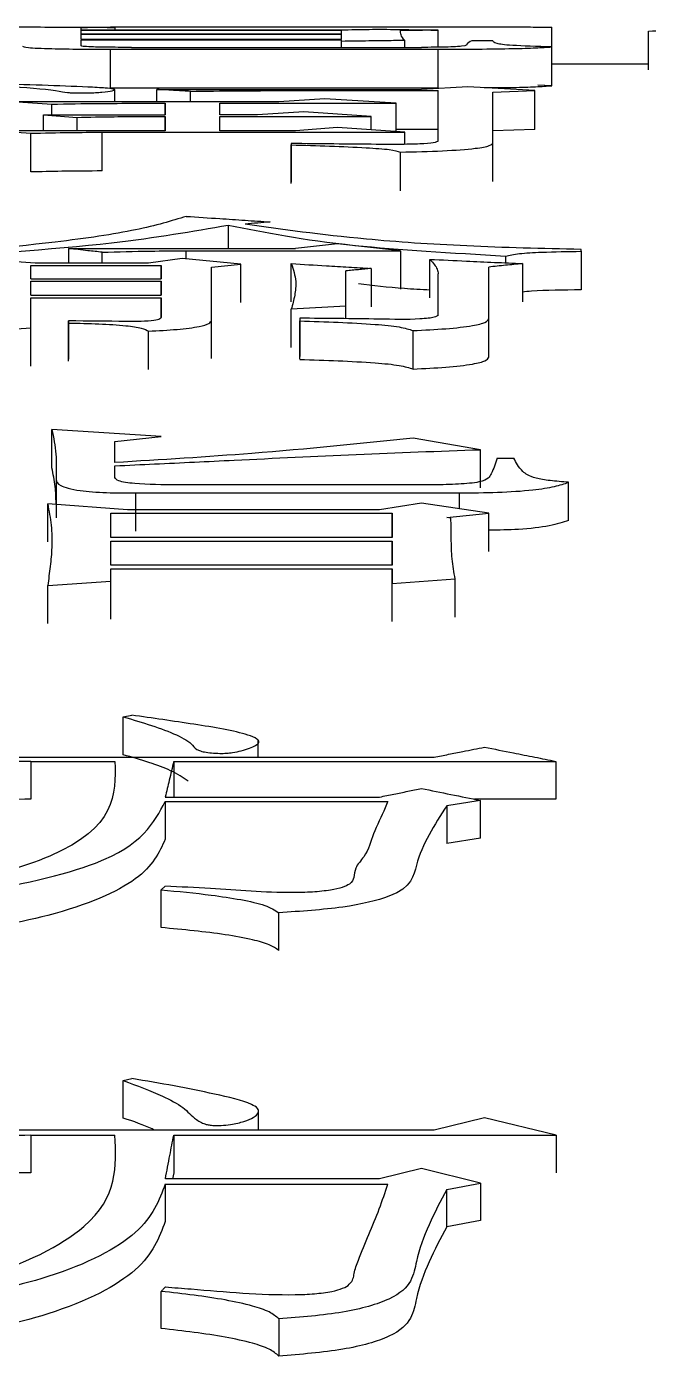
# Model space of a CAD drawing. Header units: millimetres. Extents: x 6533 to 7793, y 6972 to 7863.
# Drawn here: x 6872.032 to 6873.633, y 7323.214 to 7326.644 of the extents above; entities that cross this region are included whole.
import ezdxf

# ---------------------------------------------------------------- set-up
doc = ezdxf.new("R2010")
doc.units = ezdxf.units.MM

msp = doc.modelspace()

# ---------------------------------------------------------------- linework, layer by layer
at = {"color": 7, "linetype": 'Continuous', "lineweight": 25}
for p, q in [((6872.1728, 7326.6359), (6872.1728, 7326.6414)), ((6872.1728, 7326.6359), (6872.8327, 7326.6359)), ((6872.1728, 7326.635), (6872.8435, 7326.635)), ((6872.1729, 7326.6257), (6872.1728, 7326.635)), ((6872.1729, 7326.6257), (6872.8435, 7326.6257)), ((6872.1729, 7326.6245), (6872.8435, 7326.6245)), ((6872.1729, 7326.6119), (6872.1729, 7326.6245)), ((6872.1729, 7326.6119), (6872.8435, 7326.6119)), ((6872.2485, 7326.6441), (6873.0923, 7326.6441)), ((6872.2485, 7326.6423), (6872.2485, 7326.6441)), ((6872.2594, 7326.6423), (6872.2594, 7326.6359)), ((6872.8435, 7326.6257), (6872.8435, 7326.635)), ((6872.8435, 7326.6257), (6872.8435, 7326.635)), ((6872.8435, 7326.6119), (6872.8435, 7326.6245)), ((6872.8435, 7326.6119), (6872.8435, 7326.6245)), ((6873.0923, 7326.5913), (6873.0923, 7326.6352)), ((6873.3844, 7326.5919), (6873.3844, 7326.6424)), ((6873.6332, 7326.5329), (6873.6332, 7326.6329)), ((6872.1729, 7326.6104), (6872.8435, 7326.6104)), ((6872.1729, 7326.5949), (6872.1729, 7326.6104)), ((6872.2486, 7326.5861), (6873.0923, 7326.5861)), ((6872.2486, 7326.4862), (6872.2486, 7326.5861)), ((6872.3027, 7326.5908), (6873.0493, 7326.5908)), ((6872.8435, 7326.6063), (6872.8435, 7326.6104)), ((6872.8435, 7326.5908), (6872.8435, 7326.6104)), ((6872.8435, 7326.5908), (6872.8435, 7326.6063)), ((6873.0058, 7326.5908), (6873.0058, 7326.6085)), ((6873.0923, 7326.4862), (6873.0923, 7326.5861)), ((6873.233, 7326.6079), (6873.1789, 7326.6079)), ((6873.3844, 7326.492), (6873.3844, 7326.5919)), ((6873.6332, 7326.5479), (6873.3844, 7326.5479)), ((6873.0923, 7326.4862), (6872.2486, 7326.4862)), ((6872.2598, 7326.4504), (6872.2598, 7326.482)), ((6872.3676, 7326.4827), (6873.0491, 7326.4827)), ((6872.3676, 7326.4504), (6872.3676, 7326.4827)), ((6872.4541, 7326.4504), (6872.4541, 7326.4775)), ((6872.6705, 7326.4794), (6873.0924, 7326.4794)), ((6873.1681, 7326.4896), (6873.0491, 7326.4827)), ((6873.0924, 7326.3494), (6873.0924, 7326.4794)), ((6873.3412, 7326.4794), (6873.1681, 7326.4896)), ((6873.233, 7326.4755), (6873.3412, 7326.4794)), ((6873.233, 7326.3451), (6873.233, 7326.4755)), ((6873.3844, 7326.492), (6873.3483, 7326.4934)), ((6872.0106, 7326.4504), (6872.0972, 7326.4447)), ((6872.6813, 7326.4504), (6872.0106, 7326.4504)), ((6872.0972, 7326.4168), (6872.0972, 7326.4447)), ((6872.3135, 7326.4469), (6872.3892, 7326.4469)), ((6872.3892, 7326.4469), (6872.3893, 7326.4168)), ((6872.3892, 7326.4168), (6872.3892, 7326.4469)), ((6872.5299, 7326.4469), (6872.9842, 7326.4468)), ((6872.5299, 7326.4168), (6872.5299, 7326.4469)), ((6872.8003, 7326.458), (6872.6813, 7326.4504)), ((6872.9842, 7326.4468), (6872.8003, 7326.458)), ((6872.0756, 7326.4168), (6872.1621, 7326.4107)), ((6872.0756, 7326.4168), (6872.3893, 7326.4168)), ((6872.0756, 7326.3764), (6872.0756, 7326.4168)), ((6872.1621, 7326.3764), (6872.1621, 7326.4107)), ((6872.3352, 7326.413), (6872.3893, 7326.413)), ((6872.3893, 7326.413), (6872.3893, 7326.3764)), ((6872.3893, 7326.3764), (6872.3893, 7326.413)), ((6872.6272, 7326.4168), (6872.5299, 7326.4168)), ((6872.5299, 7326.413), (6872.9193, 7326.4129)), ((6872.5299, 7326.3764), (6872.5299, 7326.413)), ((6872.7462, 7326.425), (6872.6272, 7326.4168)), ((6872.9193, 7326.4129), (6872.7462, 7326.425)), ((6872.9193, 7326.3784), (6872.9193, 7326.4129)), ((6871.9566, 7326.3764), (6872.0431, 7326.3698)), ((6872.3893, 7326.3764), (6871.9566, 7326.3764)), ((6872.227, 7326.3723), (6873.0058, 7326.3723)), ((6872.227, 7326.2727), (6872.227, 7326.3723)), ((6872.7246, 7326.3764), (6872.5299, 7326.3764)), ((6872.8328, 7326.3846), (6872.7246, 7326.3764)), ((6873.0058, 7326.3723), (6872.8328, 7326.3846)), ((6873.0924, 7326.3796), (6872.9842, 7326.3796)), ((6873.0058, 7326.3414), (6873.0058, 7326.3723)), ((6873.3412, 7326.3796), (6873.233, 7326.3757)), ((6872.7138, 7326.3434), (6872.7138, 7326.3399)), ((6872.7138, 7326.3434), (6872.7138, 7326.244)), ((6872.7138, 7326.2405), (6872.7138, 7326.3399)), ((6873.233, 7326.2455), (6873.233, 7326.3451)), ((6872.1405, 7326.0731), (6872.7246, 7326.0731)), ((6872.1405, 7326.0731), (6872.1405, 7326.0354)), ((6872.227, 7326.0354), (6872.227, 7326.0635)), ((6872.4434, 7326.0671), (6872.9951, 7326.0671)), ((6872.4434, 7326.0466), (6872.4434, 7326.0671)), ((6872.8328, 7326.085), (6872.7246, 7326.0731)), ((6872.9951, 7326.0671), (6872.8328, 7326.085)), ((6873.4602, 7326.0659), (6873.4602, 7326.0707)), ((6873.4602, 7326.0659), (6873.4602, 7325.9671)), ((6872.054, 7326.0354), (6871.9025, 7326.0465)), ((6872.0432, 7326.0292), (6872.3785, 7326.0292)), ((6872.0432, 7325.9953), (6872.0432, 7326.0292)), ((6872.346, 7326.0354), (6872.054, 7326.0354)), ((6872.4326, 7326.0477), (6872.346, 7326.0354)), ((6872.3785, 7326.0292), (6872.3785, 7325.9953)), ((6872.3785, 7325.9953), (6872.3785, 7326.0292)), ((6872.584, 7326.0329), (6872.4326, 7326.0477)), ((6872.5083, 7326.0255), (6872.584, 7326.0329)), ((6872.7138, 7325.9355), (6872.7138, 7326.0342)), ((6873.0708, 7325.9465), (6873.0708, 7326.0452)), ((6873.2655, 7326.0538), (6873.2655, 7326.0362)), ((6872.0432, 7325.9953), (6872.3785, 7325.9953)), ((6872.5083, 7325.8881), (6872.5083, 7326.0255)), ((6872.8545, 7325.9248), (6872.8545, 7326.0155)), ((6873.0924, 7325.9018), (6873.0924, 7326.008)), ((6873.0924, 7325.9088), (6873.0924, 7326.008)), ((6873.2223, 7325.8922), (6873.2222, 7326.0255)), ((6872.0432, 7325.9889), (6872.3785, 7325.9889)), ((6872.0432, 7325.9526), (6872.0432, 7325.9889)), ((6872.3785, 7325.9526), (6872.3785, 7325.9889)), ((6872.3785, 7325.9889), (6872.3785, 7325.9526)), ((6872.0432, 7325.9526), (6872.3785, 7325.9526)), ((6872.0432, 7325.946), (6872.3785, 7325.946)), ((6872.0432, 7325.8688), (6872.0432, 7325.946)), ((6872.3785, 7325.946), (6872.3785, 7325.8964)), ((6872.3785, 7325.8963), (6872.3785, 7325.946)), ((6872.8545, 7325.8923), (6872.8545, 7325.9248)), ((6872.7138, 7325.8182), (6872.7138, 7325.9167)), ((6872.7355, 7325.8936), (6872.7355, 7325.8868)), ((6872.7355, 7325.8936), (6872.7355, 7325.7951)), ((6873.2223, 7325.7932), (6873.2223, 7325.8922)), ((6871.8917, 7325.859), (6872.0432, 7325.8688)), ((6872.1405, 7325.8813), (6872.1405, 7325.8868)), ((6872.1405, 7325.8868), (6872.1405, 7325.7883)), ((6872.1405, 7325.7828), (6872.1405, 7325.8813)), ((6872.3461, 7325.762), (6872.3461, 7325.8604)), ((6872.5083, 7325.7897), (6872.5083, 7325.8881)), ((6872.7355, 7325.7883), (6872.7355, 7325.8868)), ((6872.3785, 7325.5895), (6872.0973, 7325.6072)), ((6872.2595, 7325.5765), (6872.3785, 7325.5895)), ((6873.2006, 7325.5552), (6873.0276, 7325.5846)), ((6872.2595, 7325.5221), (6872.2595, 7325.5765)), ((6872.2595, 7325.4834), (6872.2595, 7325.5137)), ((6873.2439, 7325.5337), (6873.2872, 7325.5337)), ((6872.1081, 7325.4783), (6872.1081, 7325.3798)), ((6873.0816, 7325.4646), (6872.4218, 7325.4646)), ((6873.4278, 7325.3733), (6873.4278, 7325.4715)), ((6872.292, 7325.4005), (6872.0865, 7325.4162)), ((6872.1077, 7325.4385), (6872.1081, 7325.4284)), ((6872.3136, 7325.444), (6873.1466, 7325.444)), ((6872.3136, 7325.3456), (6872.3136, 7325.444)), ((6873.0492, 7325.418), (6872.941, 7325.4005)), ((6873.2223, 7325.3917), (6873.0492, 7325.418)), ((6873.1466, 7325.4032), (6873.1466, 7325.444)), ((6872.2487, 7325.3917), (6872.9735, 7325.3917)), ((6872.2487, 7325.3292), (6872.2487, 7325.3917)), ((6872.941, 7325.4005), (6872.292, 7325.4005)), ((6872.9735, 7325.3292), (6872.9735, 7325.3917)), ((6872.9735, 7325.3917), (6872.9735, 7325.3292)), ((6873.1141, 7325.3811), (6873.2223, 7325.3917)), ((6873.1249, 7325.3793), (6873.1141, 7325.3811)), ((6872.9735, 7325.3292), (6872.2487, 7325.3292)), ((6872.2487, 7325.3202), (6872.9735, 7325.3202)), ((6872.2487, 7325.2579), (6872.2487, 7325.3202)), ((6872.9735, 7325.2579), (6872.9735, 7325.3202)), ((6872.9735, 7325.3202), (6872.9735, 7325.2579)), ((6872.9735, 7325.2579), (6872.2487, 7325.2579)), ((6872.2487, 7325.2486), (6872.9735, 7325.2486)), ((6872.2487, 7325.2168), (6872.2487, 7325.2486)), ((6872.9735, 7325.2486), (6872.9735, 7325.2112)), ((6872.0865, 7325.2055), (6872.2487, 7325.2168)), ((6872.0865, 7325.1076), (6872.0865, 7325.2055)), ((6872.9735, 7325.2112), (6873.1358, 7325.2225)), ((6872.9735, 7325.1131), (6872.9735, 7325.2112)), ((6872.2812, 7324.8679), (6872.3029, 7324.8721)), ((6872.6289, 7324.7638), (6872.6289, 7324.8074)), ((6871.7404, 7324.7638), (6873.0817, 7324.7638)), ((6872.0432, 7324.753), (6872.2596, 7324.753)), ((6872.0432, 7324.753), (6872.0432, 7324.6555)), ((6872.411, 7324.753), (6873.3954, 7324.753)), ((6872.411, 7324.753), (6872.411, 7324.6612)), ((6872.3894, 7324.6612), (6872.9411, 7324.6612)), ((6873.3954, 7324.6555), (6873.1855, 7324.6555)), ((6872.3894, 7324.6502), (6872.9627, 7324.6501)), ((6872.3894, 7324.6502), (6872.3894, 7324.5528)), ((6873.1142, 7324.639), (6873.1142, 7324.5417)), ((6873.2007, 7324.555), (6873.1142, 7324.5417)), ((6872.3894, 7324.4317), (6872.3786, 7324.4224)), ((6872.6815, 7324.2665), (6872.6815, 7324.3635)), ((6872.2812, 7323.9316), (6872.3029, 7323.9368)), ((6872.629, 7323.8038), (6872.629, 7323.8522)), ((6873.2116, 7323.8354), (6873.0818, 7323.8038)), ((6873.3955, 7323.7906), (6873.2116, 7323.8354)), ((6873.0818, 7323.8038), (6871.7404, 7323.8038)), ((6872.0433, 7323.7906), (6872.2596, 7323.7906)), ((6872.0433, 7323.7906), (6872.0433, 7323.6943)), ((6872.4111, 7323.7906), (6873.3955, 7323.7906)), ((6872.4111, 7323.7906), (6872.4111, 7323.6943)), ((6873.0493, 7323.7054), (6872.9411, 7323.6785)), ((6873.2008, 7323.6677), (6873.0493, 7323.7054)), ((6872.3894, 7323.665), (6872.9627, 7323.665)), ((6872.3894, 7323.665), (6872.3894, 7323.5689)), ((6872.9411, 7323.6785), (6872.3895, 7323.6785)), ((6872.4111, 7323.6943), (6872.408, 7323.6785)), ((6873.1142, 7323.6515), (6873.2008, 7323.6677)), ((6873.1142, 7323.5554), (6873.1142, 7323.6515)), ((6873.2008, 7323.5716), (6873.1142, 7323.5554))]:
    msp.add_line(p, q, dxfattribs=at)
at = {"color": 7, "linetype": 'Continuous', "lineweight": 25, "flags": 128}
for points in [[(6873.6332, 7326.6329), (6873.644, 7326.6332), (6873.6548, 7326.6335)], [(6873.0924, 7326.3796), (6873.0924, 7326.4355), (6873.0924, 7326.4794)], [(6873.3412, 7326.3796), (6873.3412, 7326.4355), (6873.3412, 7326.4794)], [(6872.9842, 7326.3738), (6872.9842, 7326.403), (6872.9842, 7326.4468)], [(6872.0431, 7326.2703), (6872.0431, 7326.2951), (6872.0431, 7326.32), (6872.0431, 7326.3698)], [(6872.995, 7326.2219), (6872.995, 7326.2502), (6872.995, 7326.2787), (6872.995, 7326.3212)], [(6872.5516, 7326.1336), (6872.5516, 7326.0989), (6872.5516, 7326.0731)], [(6872.9951, 7326.0671), (6872.9951, 7326.0115), (6872.9951, 7325.9683)], [(6872.584, 7325.9343), (6872.584, 7325.9893), (6872.584, 7326.0329)], [(6873.3088, 7326.0342), (6873.3088, 7325.9786), (6873.3088, 7325.9355)], [(6872.9194, 7326.0218), (6872.9194, 7325.9662), (6872.9194, 7325.9231)], [(6872.8545, 7325.9248), (6872.8083, 7325.9221), (6872.7611, 7325.9194), (6872.7138, 7325.9167)], [(6872.0432, 7325.7704), (6872.0432, 7325.8252), (6872.0432, 7325.8688)], [(6873.0275, 7325.7628), (6873.0275, 7325.7907), (6873.0275, 7325.8186), (6873.0275, 7325.8618)], [(6872.0973, 7325.509), (6872.0973, 7325.5638), (6872.0973, 7325.6072)], [(6873.2006, 7325.4571), (6873.2006, 7325.5119), (6873.2006, 7325.5552)], [(6872.0865, 7325.3182), (6872.0865, 7325.373), (6872.0865, 7325.4162)], [(6873.2223, 7325.2936), (6873.2223, 7325.3484), (6873.2223, 7325.3917)], [(6872.9735, 7325.1507), (6872.9735, 7325.2054), (6872.9735, 7325.2486)], [(6872.2487, 7325.1189), (6872.2487, 7325.1737), (6872.2487, 7325.2168)], [(6873.1358, 7325.1243), (6873.1358, 7325.1793), (6873.1358, 7325.2225)], [(6872.2812, 7324.7703), (6872.2812, 7324.8044), (6872.2812, 7324.8362), (6872.2812, 7324.8679)], [(6873.3954, 7324.753), (6873.3954, 7324.6984), (6873.3954, 7324.6555)], [(6873.2007, 7324.555), (6873.2007, 7324.6095), (6873.2007, 7324.6524)], [(6872.3786, 7324.3253), (6872.3786, 7324.3653), (6872.3786, 7324.3938), (6872.3786, 7324.4224)], [(6872.2812, 7323.8351), (6872.2812, 7323.8689), (6872.2812, 7323.9003), (6872.2812, 7323.9316)], [(6873.3955, 7323.7906), (6873.3955, 7323.7367), (6873.3955, 7323.6943)], [(6873.2008, 7323.6677), (6873.2008, 7323.6139), (6873.2008, 7323.5716)], [(6872.3787, 7323.2933), (6872.3787, 7323.3327), (6872.3787, 7323.3609), (6872.3787, 7323.389)], [(6872.6815, 7323.3182), (6872.6815, 7323.2902), (6872.6815, 7323.2622), (6872.6815, 7323.2225)]]:
    msp.add_lwpolyline(points, dxfattribs=at)
at = {"color": 7, "linetype": 'Continuous', "lineweight": 25}
for points, knots in [([(6872.0106, 7326.6436), (6872.0412, 7326.6434), (6872.0979, 7326.6431), (6872.1809, 7326.6427), (6872.2332, 7326.6424), (6872.2594, 7326.6423)], [0, 0, 0, 0, 0.368853, 0.684427, 1, 1, 1, 1]), ([(6872.2594, 7326.6423), (6872.2522, 7326.6422), (6872.2377, 7326.642), (6872.2161, 7326.6418), (6872.1945, 7326.6416), (6872.1801, 7326.6414), (6872.1728, 7326.6414)], [0, 0, 0, 0, 0.25, 0.5, 0.75, 1, 1, 1, 1]), ([(6872.8327, 7326.6359), (6872.8451, 7326.6361), (6872.8693, 7326.6365), (6872.9053, 7326.6371), (6872.929, 7326.6374), (6872.9409, 7326.6376)], [0, 0, 0, 0, 0.342692, 0.671346, 1, 1, 1, 1]), ([(6872.9409, 7326.6376), (6872.9661, 7326.6372), (6873.004, 7326.6366), (6873.0545, 7326.6358), (6873.0797, 7326.6354), (6873.0923, 7326.6352)], [0, 0, 0, 0, 0.5, 0.75, 1, 1, 1, 1]), ([(6873.0923, 7326.6352), (6873.0787, 7326.635), (6873.0556, 7326.6347), (6873.0232, 7326.6342), (6873.0044, 7326.634), (6872.995, 7326.6339)], [0, 0, 0, 0, 0.419954, 0.709977, 1, 1, 1, 1]), ([(6873.0058, 7326.6085), (6873.0019, 7326.6136), (6872.9961, 7326.6211), (6872.9954, 7326.629), (6872.9951, 7326.6322), (6872.995, 7326.6339)], [0, 0, 0, 0, 0.515258, 0.757627, 1, 1, 1, 1]), ([(6873.0923, 7326.6441), (6873.1604, 7326.6441), (6873.2545, 7326.644), (6873.3455, 7326.6432), (6873.3715, 7326.6427), (6873.3844, 7326.6424)], [0, 0, 0, 0, 0.57016, 0.787713, 1, 1, 1, 1]), ([(6872.0214, 7326.5938), (6872.0235, 7326.5926), (6872.0276, 7326.5902), (6872.0892, 7326.5874), (6872.17, 7326.5863), (6872.2223, 7326.5862), (6872.2486, 7326.5861)], [0, 0, 0, 0, 0.2667342, 0.54095, 0.7687533, 1, 1, 1, 1]), ([(6872.3027, 7326.5908), (6872.2839, 7326.5908), (6872.2469, 7326.5909), (6872.199, 7326.5918), (6872.1751, 7326.5934), (6872.1736, 7326.5944), (6872.1729, 7326.5949)], [0, 0, 0, 0, 0.293264, 0.577264, 0.790624, 1, 1, 1, 1]), ([(6873.0058, 7326.6085), (6872.9904, 7326.6083), (6872.9597, 7326.6079), (6872.9056, 7326.6071), (6872.8669, 7326.6066), (6872.8435, 7326.6063)], [0, 0, 0, 0, 0.283865, 0.567729, 1, 1, 1, 1]), ([(6873.1789, 7326.6079), (6873.173, 7326.6049), (6873.164, 7326.6004), (6873.167, 7326.5949), (6873.1385, 7326.5924), (6873.105, 7326.5912), (6873.071, 7326.5909), (6873.0493, 7326.5908)], [0, 0, 0, 0, 0.493122, 0.748949, 0.813909, 0.880596, 1, 1, 1, 1]), ([(6873.0923, 7326.5861), (6873.1605, 7326.5863), (6873.2546, 7326.5865), (6873.3456, 7326.5895), (6873.3716, 7326.5911), (6873.3844, 7326.5919)], [0, 0, 0, 0, 0.57016, 0.787713, 1, 1, 1, 1]), ([(6873.3844, 7326.5919), (6873.3463, 7326.5931), (6873.2715, 7326.5954), (6873.2344, 7326.6016), (6873.2335, 7326.6055), (6873.233, 7326.6079)], [0, 0, 0, 0, 0.287877, 0.565058, 1, 1, 1, 1]), ([(6871.9241, 7326.4953), (6871.9487, 7326.4936), (6872.0226, 7326.4885), (6872.1042, 7326.4818), (6872.1278, 7326.4753), (6872.1463, 7326.4739), (6872.1602, 7326.4735), (6872.1763, 7326.4733), (6872.1938, 7326.4736), (6872.2121, 7326.4743), (6872.2345, 7326.4762), (6872.2502, 7326.4786), (6872.2624, 7326.4814), (6872.2556, 7326.4838), (6872.2334, 7326.4864), (6872.1699, 7326.4897), (6872.0727, 7326.4934), (6871.9882, 7326.4959), (6871.9457, 7326.4971)], [0, 0, 0, 0, 0.109185, 0.32916, 0.383764, 0.397994, 0.412315, 0.428913, 0.44575, 0.465117, 0.490353, 0.552219, 0.585251, 0.618677, 0.660422, 0.720609, 0.859399, 1, 1, 1, 1]), ([(6872.4541, 7326.4775), (6872.4418, 7326.4782), (6872.4212, 7326.4795), (6872.3923, 7326.4812), (6872.3759, 7326.4822), (6872.3676, 7326.4827)], [0, 0, 0, 0, 0.42836, 0.71418, 1, 1, 1, 1]), ([(6872.4541, 7326.4775), (6872.4939, 7326.4781), (6872.5651, 7326.4793), (6872.6382, 7326.4794), (6872.6705, 7326.4794)], [0, 0, 0, 0, 0.558835, 1, 1, 1, 1]), ([(6873.2101, 7326.4872), (6873.2361, 7326.4873), (6873.2877, 7326.4874), (6873.3452, 7326.4896), (6873.3715, 7326.4912), (6873.3844, 7326.492)], [0, 0, 0, 0, 0.340352, 0.674274, 1, 1, 1, 1]), ([(6872.0972, 7326.4447), (6872.1369, 7326.4454), (6872.2081, 7326.4467), (6872.2813, 7326.4468), (6872.3135, 7326.4469)], [0, 0, 0, 0, 0.558836, 1, 1, 1, 1]), ([(6872.1621, 7326.4107), (6872.1938, 7326.4114), (6872.2505, 7326.4126), (6872.3092, 7326.4128), (6872.3352, 7326.413)], [0, 0, 0, 0, 0.558879, 1, 1, 1, 1]), ([(6872.0431, 7326.3698), (6872.0767, 7326.3706), (6872.1369, 7326.3721), (6872.1994, 7326.3722), (6872.227, 7326.3723)], [0, 0, 0, 0, 0.5585451, 1, 1, 1, 1]), ([(6873.0924, 7326.3494), (6873.0895, 7326.348), (6873.0837, 7326.3452), (6873.0455, 7326.3416), (6872.9892, 7326.341), (6872.8788, 7326.3414), (6872.7868, 7326.3425), (6872.7138, 7326.3434)], [0, 0, 0, 0, 0.110883, 0.226049, 0.356903, 0.489202, 1, 1, 1, 1]), ([(6872.7138, 7326.3399), (6872.7802, 7326.3379), (6872.8719, 7326.3352), (6872.9725, 7326.3282), (6872.9877, 7326.3235), (6872.995, 7326.3212)], [0, 0, 0, 0, 0.572938, 0.791384, 1, 1, 1, 1]), ([(6872.995, 7326.3212), (6873.0321, 7326.3221), (6873.1048, 7326.3238), (6873.1877, 7326.33), (6873.2283, 7326.3377), (6873.2314, 7326.3427), (6873.233, 7326.3451)], [0, 0, 0, 0, 0.292671, 0.574804, 0.788902, 1, 1, 1, 1]), ([(6872.227, 7326.2727), (6872.1919, 7326.2725), (6872.1294, 7326.2723), (6872.0694, 7326.2708), (6872.0431, 7326.2702)], [0, 0, 0, 0, 0.561322, 1, 1, 1, 1]), ([(6872.4434, 7326.1559), (6872.405, 7326.1441), (6872.3272, 7326.1202), (6872.0701, 7326.082), (6871.826, 7326.0616), (6871.6754, 7326.0489)], [0, 0, 0, 0, 0.27225, 0.551024, 1, 1, 1, 1]), ([(6871.7078, 7326.0453), (6871.9028, 7326.0578), (6872.2461, 7326.0799), (6872.4594, 7326.1174), (6872.5516, 7326.1336)], [0, 0, 0, 0, 0.56781, 1, 1, 1, 1]), ([(6872.4434, 7326.1559), (6872.4721, 7326.154), (6872.5225, 7326.1507), (6872.5946, 7326.1458), (6872.638, 7326.1429), (6872.6597, 7326.1414)], [0, 0, 0, 0, 0.398378, 0.699189, 1, 1, 1, 1]), ([(6872.5516, 7326.1336), (6872.6465, 7326.1144), (6872.8187, 7326.0796), (6873.1271, 7326.0618), (6873.2655, 7326.0538)], [0, 0, 0, 0, 0.551031, 1, 1, 1, 1]), ([(6872.6597, 7326.1414), (6872.6489, 7326.1405), (6872.6273, 7326.1386), (6872.6057, 7326.1368), (6872.5948, 7326.1358)], [0, 0, 0, 0, 0.500058, 1, 1, 1, 1]), ([(6873.4602, 7326.0707), (6873.3605, 7326.073), (6873.1629, 7326.0776), (6872.8515, 7326.0993), (6872.6915, 7326.1221), (6872.5948, 7326.1358)], [0, 0, 0, 0, 0.287572, 0.569656, 1, 1, 1, 1]), ([(6872.227, 7326.0635), (6872.2147, 7326.0648), (6872.1941, 7326.0671), (6872.1652, 7326.0703), (6872.1487, 7326.0722), (6872.1405, 7326.0731)], [0, 0, 0, 0, 0.42836, 0.714179, 1, 1, 1, 1]), ([(6872.227, 7326.0635), (6872.2681, 7326.0647), (6872.3393, 7326.0668), (6872.4124, 7326.067), (6872.4434, 7326.0671)], [0, 0, 0, 0, 0.576908, 1, 1, 1, 1]), ([(6873.2655, 7326.0538), (6873.276, 7326.056), (6873.2974, 7326.0606), (6873.3705, 7326.0647), (6873.426, 7326.0654), (6873.4602, 7326.0659)], [0, 0, 0, 0, 0.267691, 0.548587, 1, 1, 1, 1]), ([(6872.7138, 7326.0342), (6872.7189, 7326.019), (6872.7277, 7325.9925), (6872.7235, 7325.9531), (6872.7171, 7325.9288), (6872.7138, 7325.9167)], [0, 0, 0, 0, 0.401747, 0.700774, 1, 1, 1, 1]), ([(6872.7138, 7326.0342), (6872.7439, 7326.0324), (6872.7932, 7326.0294), (6872.8617, 7326.0253), (6872.9001, 7326.0229), (6872.9194, 7326.0218)], [0, 0, 0, 0, 0.439251, 0.719625, 1, 1, 1, 1]), ([(6873.0708, 7326.0452), (6873.075, 7326.0406), (6873.0826, 7326.0322), (6873.0903, 7326.0198), (6873.0917, 7326.0119), (6873.0924, 7326.008)], [0, 0, 0, 0, 0.376522, 0.687982, 1, 1, 1, 1]), ([(6873.0708, 7326.0452), (6873.1021, 7326.0438), (6873.1573, 7326.0412), (6873.2367, 7326.0375), (6873.2847, 7326.0353), (6873.3088, 7326.0342)], [0, 0, 0, 0, 0.394054, 0.697027, 1, 1, 1, 1]), ([(6873.3088, 7326.0342), (6873.3016, 7326.0335), (6873.2871, 7326.032), (6873.2655, 7326.0298), (6873.2439, 7326.0277), (6873.2295, 7326.0262), (6873.2222, 7326.0255)], [0, 0, 0, 0, 0.2500001, 0.5000001, 0.7500002, 1, 1, 1, 1]), ([(6872.9194, 7326.0218), (6872.9139, 7326.0212), (6872.9031, 7326.0202), (6872.8869, 7326.0186), (6872.8707, 7326.0171), (6872.8599, 7326.016), (6872.8545, 7326.0155)], [0, 0, 0, 0, 0.25, 0.5, 0.75, 1, 1, 1, 1]), ([(6873.0708, 7325.966), (6873.0484, 7325.9672), (6872.9777, 7325.9709), (6872.9239, 7325.9776), (6872.8872, 7325.9822)], [0, 0, 0, 0, 0.317001, 1, 1, 1, 1]), ([(6873.4602, 7325.9666), (6873.4147, 7325.9662), (6873.3593, 7325.9658), (6873.3165, 7325.9618), (6873.3088, 7325.9611)], [0, 0, 0, 0, 0.820244, 1, 1, 1, 1]), ([(6872.3785, 7325.8964), (6872.378, 7325.8949), (6872.3771, 7325.8918), (6872.3627, 7325.8872), (6872.3262, 7325.8852), (6872.252, 7325.8856), (6872.1898, 7325.8862), (6872.1405, 7325.8868)], [0, 0, 0, 0, 0.111246, 0.226324, 0.352573, 0.486484, 1, 1, 1, 1]), ([(6873.0925, 7325.9018), (6873.09, 7325.8999), (6873.086, 7325.8969), (6873.0676, 7325.8934), (6873.0213, 7325.8897), (6872.9039, 7325.8922), (6872.8025, 7325.8931), (6872.7355, 7325.8936)], [0, 0, 0, 0, 0.101344, 0.162893, 0.226662, 0.489518, 1, 1, 1, 1]), ([(6873.0275, 7325.8618), (6873.0564, 7325.8632), (6873.1132, 7325.8661), (6873.1796, 7325.8735), (6873.2173, 7325.8829), (6873.2206, 7325.8891), (6873.2223, 7325.8922)], [0, 0, 0, 0, 0.291495, 0.574413, 0.789056, 1, 1, 1, 1]), ([(6872.1405, 7325.8813), (6872.1667, 7325.8807), (6872.2185, 7325.8796), (6872.2852, 7325.8754), (6872.3313, 7325.8685), (6872.3412, 7325.8631), (6872.3461, 7325.8604)], [0, 0, 0, 0, 0.2904, 0.575151, 0.790821, 1, 1, 1, 1]), ([(6872.3461, 7325.8604), (6872.3714, 7325.8617), (6872.4212, 7325.8643), (6872.4763, 7325.8714), (6872.505, 7325.8799), (6872.5072, 7325.8854), (6872.5083, 7325.8881)], [0, 0, 0, 0, 0.291879, 0.573778, 0.788361, 1, 1, 1, 1]), ([(6872.7355, 7325.8868), (6872.8021, 7325.8846), (6872.8941, 7325.8816), (6872.9964, 7325.8719), (6873.0173, 7325.8651), (6873.0275, 7325.8618)], [0, 0, 0, 0, 0.571986, 0.790496, 1, 1, 1, 1]), ([(6872.7355, 7325.7877), (6872.8021, 7325.7856), (6872.8941, 7325.7826), (6872.9964, 7325.7729), (6873.0173, 7325.7661), (6873.0275, 7325.7628)], [0, 0, 0, 0, 0.572135, 0.790624, 1, 1, 1, 1]), ([(6873.0275, 7325.7628), (6873.0564, 7325.7643), (6873.1132, 7325.7671), (6873.1796, 7325.7745), (6873.2173, 7325.7839), (6873.2206, 7325.7901), (6873.2223, 7325.7932)], [0, 0, 0, 0, 0.29164, 0.574604, 0.78918, 1, 1, 1, 1]), ([(6872.0973, 7325.6072), (6872.1016, 7325.5862), (6872.108, 7325.5547), (6872.1087, 7325.5113), (6872.1083, 7325.4893), (6872.1081, 7325.4783)], [0, 0, 0, 0, 0.499854, 0.749917, 1, 1, 1, 1]), ([(6873.0276, 7325.5846), (6872.8917, 7325.5708), (6872.6476, 7325.5459), (6872.3788, 7325.5294), (6872.2595, 7325.5221)], [0, 0, 0, 0, 0.5565667, 1, 1, 1, 1]), ([(6872.2595, 7325.5137), (6872.2936, 7325.5154), (6872.396, 7325.5202), (6872.6034, 7325.5299), (6872.8802, 7325.544), (6873.0938, 7325.5515), (6873.2006, 7325.5552)], [0, 0, 0, 0, 0.109192, 0.327577, 0.663556, 1, 1, 1, 1]), ([(6873.2439, 7325.5337), (6873.2396, 7325.5201), (6873.2343, 7325.5029), (6873.2227, 7325.4823), (6873.2034, 7325.4713), (6873.1438, 7325.4659), (6873.1025, 7325.4651), (6873.0816, 7325.4646)], [0, 0, 0, 0, 0.489876, 0.617073, 0.74375, 0.869802, 1, 1, 1, 1]), ([(6873.4278, 7325.4715), (6873.4115, 7325.4727), (6873.3794, 7325.475), (6873.3287, 7325.484), (6873.3013, 7325.505), (6873.2928, 7325.5223), (6873.2872, 7325.5337)], [0, 0, 0, 0, 0.127818, 0.252018, 0.508407, 1, 1, 1, 1]), ([(6872.1081, 7325.4172), (6872.1078, 7325.4316), (6872.107, 7325.4626), (6872.1007, 7325.4925), (6872.0973, 7325.5086)], [0, 0, 0, 0, 0.464, 1, 1, 1, 1]), ([(6872.4218, 7325.4646), (6872.3827, 7325.4649), (6872.3338, 7325.4653), (6872.2863, 7325.4709), (6872.2638, 7325.4759), (6872.2612, 7325.4805), (6872.2595, 7325.4834)], [0, 0, 0, 0, 0.5162904, 0.6474298, 0.7748622, 1, 1, 1, 1]), ([(6872.1081, 7325.4783), (6872.1096, 7325.4732), (6872.1125, 7325.4628), (6872.1607, 7325.4495), (6872.2381, 7325.4441), (6872.2883, 7325.444), (6872.3136, 7325.444)], [0, 0, 0, 0, 0.26803, 0.540931, 0.767912, 1, 1, 1, 1]), ([(6873.1466, 7325.444), (6873.1796, 7325.4443), (6873.2453, 7325.4448), (6873.3316, 7325.4505), (6873.3948, 7325.46), (6873.4169, 7325.4677), (6873.4278, 7325.4715)], [0, 0, 0, 0, 0.2887937, 0.5729303, 0.7895925, 1, 1, 1, 1]), ([(6872.0865, 7325.4162), (6872.0899, 7325.3978), (6872.0967, 7325.3609), (6872.0982, 7325.3069), (6872.0933, 7325.2552), (6872.0888, 7325.2221), (6872.0865, 7325.2055)], [0, 0, 0, 0, 0.271868, 0.543763, 0.771867, 1, 1, 1, 1]), ([(6873.1358, 7325.2225), (6873.1328, 7325.2398), (6873.1268, 7325.2751), (6873.1256, 7325.3275), (6873.1251, 7325.362), (6873.1249, 7325.3793)], [0, 0, 0, 0, 0.323372, 0.661672, 1, 1, 1, 1]), ([(6873.4278, 7325.373), (6873.4131, 7325.3683), (6873.3831, 7325.3586), (6873.3062, 7325.3493), (6873.2483, 7325.3483), (6873.2223, 7325.3479)], [0, 0, 0, 0, 0.346841, 0.707118, 1, 1, 1, 1]), ([(6872.2812, 7324.8679), (6872.3058, 7324.8605), (6872.38, 7324.8381), (6872.4532, 7324.809), (6872.4675, 7324.7833), (6872.4898, 7324.777), (6872.5084, 7324.7745), (6872.5283, 7324.7734), (6872.5474, 7324.7739), (6872.567, 7324.7762), (6872.5949, 7324.7827), (6872.6201, 7324.7916), (6872.633, 7324.8024), (6872.6257, 7324.8118), (6872.5815, 7324.8299), (6872.4618, 7324.8492), (6872.3563, 7324.8644), (6872.3029, 7324.8721)], [0, 0, 0, 0, 0.109652, 0.330684, 0.386401, 0.404635, 0.422869, 0.441529, 0.456387, 0.471248, 0.497614, 0.560435, 0.593187, 0.625963, 0.670925, 0.833231, 1, 1, 1, 1]), ([(6872.4481, 7324.7017), (6872.4347, 7324.711), (6872.3986, 7324.7361), (6872.3265, 7324.757), (6872.2812, 7324.7702)], [0, 0, 0, 0, 0.3712495, 1, 1, 1, 1]), ([(6873.0817, 7324.7638), (6873.0941, 7324.7663), (6873.1188, 7324.7712), (6873.162, 7324.7798), (6873.193, 7324.7859), (6873.2115, 7324.7896)], [0, 0, 0, 0, 0.285576, 0.571153, 1, 1, 1, 1]), ([(6873.2115, 7324.7896), (6873.2362, 7324.7847), (6873.2792, 7324.7761), (6873.3405, 7324.764), (6873.3771, 7324.7567), (6873.3954, 7324.753)], [0, 0, 0, 0, 0.403162, 0.701581, 1, 1, 1, 1]), ([(6872.2596, 7324.753), (6872.2614, 7324.6677), (6872.264, 7324.5477), (6871.8221, 7324.4232), (6871.567, 7324.3852), (6871.4375, 7324.3659)], [0, 0, 0, 0, 0.546872, 0.769893, 1, 1, 1, 1]), ([(6872.0432, 7324.753), (6872.0022, 7324.7528), (6871.9289, 7324.7523), (6871.858, 7324.7483), (6871.8269, 7324.7465)], [0, 0, 0, 0, 0.561072, 1, 1, 1, 1]), ([(6872.411, 7324.753), (6872.4072, 7324.7369), (6872.4017, 7324.7136), (6872.3945, 7324.6829), (6872.3911, 7324.6685), (6872.3894, 7324.6612)], [0, 0, 0, 0, 0.532253, 0.766126, 1, 1, 1, 1]), ([(6872.0432, 7324.6555), (6872.0022, 7324.6552), (6871.9289, 7324.6548), (6871.858, 7324.6508), (6871.8269, 7324.649)], [0, 0, 0, 0, 0.561085, 1, 1, 1, 1]), ([(6872.9411, 7324.6612), (6872.9534, 7324.6637), (6872.9777, 7324.6687), (6873.0137, 7324.676), (6873.0374, 7324.6809), (6873.0493, 7324.6833)], [0, 0, 0, 0, 0.342691, 0.671345, 1, 1, 1, 1]), ([(6873.0493, 7324.6833), (6873.0745, 7324.6781), (6873.125, 7324.6679), (6873.1755, 7324.6575), (6873.2007, 7324.6524)], [0, 0, 0, 0, 0.5, 1, 1, 1, 1]), ([(6871.4483, 7324.3564), (6871.595, 7324.3731), (6871.8837, 7324.4059), (6872.3115, 7324.5009), (6872.3601, 7324.5941), (6872.3894, 7324.6502)], [0, 0, 0, 0, 0.291804, 0.574112, 1, 1, 1, 1]), ([(6872.9627, 7324.6501), (6872.9605, 7324.6446), (6872.9493, 7324.6168), (6872.9233, 7324.5696), (6872.912, 7324.5173), (6872.8766, 7324.4803), (6872.8765, 7324.4566), (6872.8694, 7324.4395), (6872.8472, 7324.4282), (6872.8135, 7324.4208), (6872.7684, 7324.4161), (6872.6614, 7324.4138), (6872.5371, 7324.4247), (6872.4283, 7324.4299), (6872.3895, 7324.4318)], [0, 0, 0, 0, 0.051169, 0.255803, 0.43142, 0.519239, 0.589373, 0.63947, 0.668027, 0.69672, 0.732236, 0.768408, 0.917453, 1, 1, 1, 1]), ([(6873.1142, 7324.639), (6873.0825, 7324.5895), (6873.0343, 7324.5143), (6873.0239, 7324.4152), (6872.8497, 7324.3744), (6872.7385, 7324.3672), (6872.6815, 7324.3635)], [0, 0, 0, 0, 0.492344, 0.747305, 0.87043, 1, 1, 1, 1]), ([(6873.2007, 7324.6524), (6873.1863, 7324.6501), (6873.1574, 7324.6457), (6873.1286, 7324.6413), (6873.1142, 7324.639)], [0, 0, 0, 0, 0.5, 1, 1, 1, 1]), ([(6872.3894, 7324.5528), (6872.3736, 7324.5184), (6872.3418, 7324.4492), (6872.0618, 7324.3288), (6871.6838, 7324.2861), (6871.4483, 7324.2594)], [0, 0, 0, 0, 0.271428, 0.546253, 1, 1, 1, 1]), ([(6872.3786, 7324.4224), (6872.4226, 7324.4183), (6872.4945, 7324.4115), (6872.5842, 7324.3978), (6872.6508, 7324.3833), (6872.6714, 7324.37), (6872.6815, 7324.3635)], [0, 0, 0, 0, 0.349071, 0.571765, 0.789358, 1, 1, 1, 1]), ([(6872.6815, 7324.2665), (6872.6744, 7324.2716), (6872.66, 7324.2818), (6872.6105, 7324.2955), (6872.5443, 7324.3074), (6872.4637, 7324.3174), (6872.407, 7324.3226), (6872.3786, 7324.3253)], [0, 0, 0, 0, 0.1623172, 0.3288285, 0.5494627, 0.7737768, 1, 1, 1, 1]), ([(6872.2812, 7323.9316), (6872.3162, 7323.9185), (6872.3745, 7323.8966), (6872.4395, 7323.8627), (6872.4581, 7323.8385), (6872.4802, 7323.824), (6872.4926, 7323.8192), (6872.5049, 7323.8165), (6872.5185, 7323.8155), (6872.5368, 7323.816), (6872.5635, 7323.8191), (6872.594, 7323.8259), (6872.6185, 7323.8367), (6872.6299, 7323.8484), (6872.6295, 7323.8602), (6872.5984, 7323.8783), (6872.518, 7323.8966), (6872.4133, 7323.9181), (6872.3398, 7323.9305), (6872.3029, 7323.9368)], [0, 0, 0, 0, 0.15641, 0.260865, 0.365458, 0.392664, 0.410239, 0.421339, 0.432549, 0.445637, 0.467958, 0.506677, 0.54584, 0.586946, 0.621915, 0.6571, 0.775358, 0.887356, 1, 1, 1, 1]), ([(6872.3616, 7323.8038), (6872.3595, 7323.8048), (6872.337, 7323.816), (6872.3078, 7323.8261), (6872.2812, 7323.8351)], [0, 0, 0, 0, 0.091863, 1, 1, 1, 1]), ([(6871.4376, 7323.321), (6871.6037, 7323.3507), (6871.9287, 7323.4088), (6872.2702, 7323.581), (6872.2636, 7323.7114), (6872.2596, 7323.7906)], [0, 0, 0, 0, 0.291092, 0.569283, 1, 1, 1, 1]), ([(6872.0433, 7323.7906), (6872.0022, 7323.7903), (6871.929, 7323.7897), (6871.8581, 7323.7848), (6871.827, 7323.7827)], [0, 0, 0, 0, 0.561072, 1, 1, 1, 1]), ([(6872.3895, 7323.6785), (6872.3914, 7323.6886), (6872.3953, 7323.7089), (6872.4025, 7323.7463), (6872.4078, 7323.7735), (6872.4111, 7323.7906)], [0, 0, 0, 0, 0.2687878, 0.5375755, 1, 1, 1, 1]), ([(6872.3894, 7323.665), (6872.3736, 7323.6232), (6872.3418, 7323.5389), (6872.062, 7323.3932), (6871.6838, 7323.3417), (6871.4484, 7323.3096)], [0, 0, 0, 0, 0.271558, 0.546439, 1, 1, 1, 1]), ([(6872.0433, 7323.6943), (6872.0022, 7323.694), (6871.929, 7323.6935), (6871.8581, 7323.6886), (6871.827, 7323.6864)], [0, 0, 0, 0, 0.561085, 1, 1, 1, 1]), ([(6872.3895, 7323.4003), (6872.4116, 7323.3986), (6872.5212, 7323.39), (6872.6493, 7323.3776), (6872.7739, 7323.382), (6872.8166, 7323.3878), (6872.8481, 7323.3965), (6872.8733, 7323.4123), (6872.8745, 7323.4373), (6872.8989, 7323.5024), (6872.9335, 7323.5792), (6872.9555, 7323.6438), (6872.9627, 7323.665)], [0, 0, 0, 0, 0.04768, 0.236985, 0.271467, 0.306071, 0.333276, 0.36051, 0.429461, 0.511559, 0.840013, 1, 1, 1, 1]), ([(6873.1142, 7323.6515), (6873.0825, 7323.5913), (6873.0344, 7323.4999), (6873.0239, 7323.3804), (6872.8497, 7323.3312), (6872.7385, 7323.3226), (6872.6815, 7323.3182)], [0, 0, 0, 0, 0.492341, 0.747362, 0.87046, 1, 1, 1, 1]), ([(6872.3894, 7323.5689), (6872.3736, 7323.5271), (6872.3418, 7323.443), (6872.0619, 7323.2974), (6871.6838, 7323.246), (6871.4484, 7323.214)], [0, 0, 0, 0, 0.271428, 0.546253, 1, 1, 1, 1]), ([(6873.1142, 7323.5554), (6873.0825, 7323.4953), (6873.0344, 7323.404), (6873.0239, 7323.2846), (6872.8497, 7323.2355), (6872.7385, 7323.2269), (6872.6815, 7323.2225)], [0, 0, 0, 0, 0.4922239, 0.7471943, 0.8703438, 1, 1, 1, 1]), ([(6872.3787, 7323.389), (6872.3805, 7323.3909), (6872.3841, 7323.3947), (6872.3877, 7323.3984), (6872.3895, 7323.4003)], [0, 0, 0, 0, 0.499988, 1, 1, 1, 1]), ([(6872.6815, 7323.3182), (6872.6745, 7323.3242), (6872.6601, 7323.3366), (6872.6106, 7323.3531), (6872.5443, 7323.3674), (6872.4637, 7323.3795), (6872.4071, 7323.3858), (6872.3787, 7323.389)], [0, 0, 0, 0, 0.162413, 0.328967, 0.549593, 0.773853, 1, 1, 1, 1]), ([(6872.6815, 7323.2225), (6872.6745, 7323.2286), (6872.6601, 7323.2409), (6872.6106, 7323.2574), (6872.5443, 7323.2717), (6872.4637, 7323.2838), (6872.4071, 7323.2901), (6872.3787, 7323.2933)], [0, 0, 0, 0, 0.1623169, 0.3288282, 0.5494626, 0.7737767, 1, 1, 1, 1])]:
    msp.add_open_spline(points, degree=3, knots=knots, dxfattribs=at)

doc.saveas('drawing.dxf')
